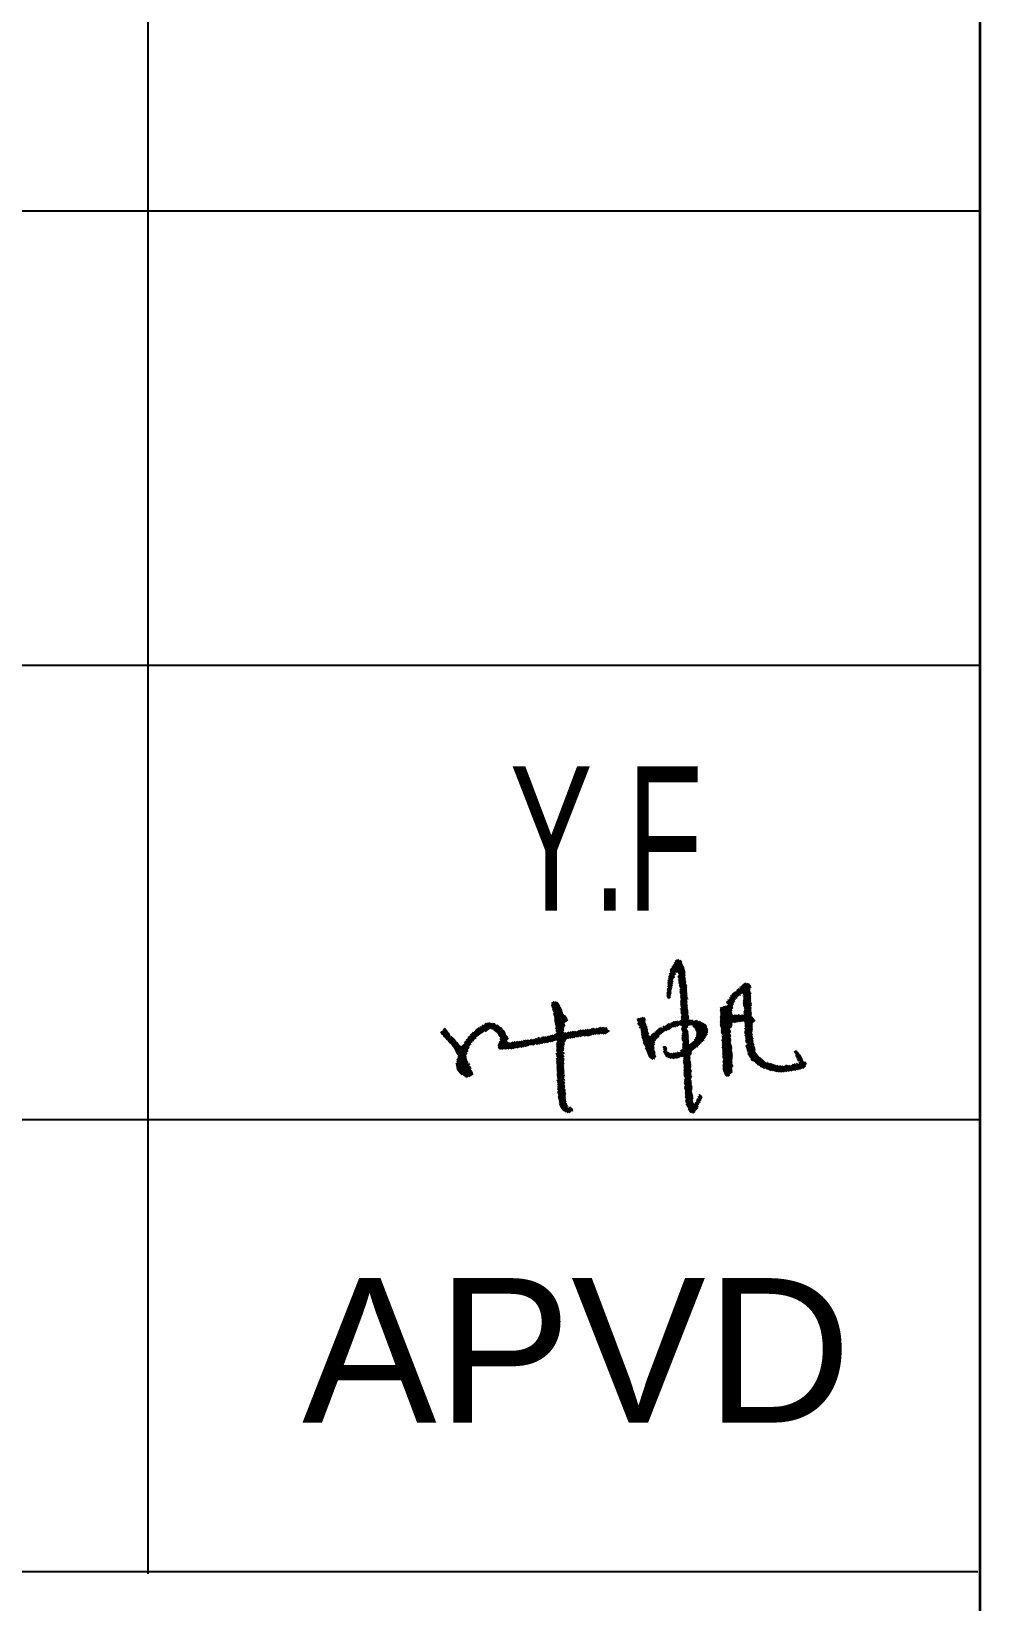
# Model space of a CAD drawing. Header units: millimetres. Extents: x -541 to 54, y -143 to 278.
# Drawn here: x 30.2 to 38.99, y 32.49 to 47.02 of the extents above; entities that cross this region are included whole.
import ezdxf

# ---------------------------------------------------------------- set-up
doc = ezdxf.new("R2010")
doc.units = ezdxf.units.MM
doc.styles.add('Arial', font='ARIAL.TTF', dxfattribs={"height": 0.2})
doc.styles.add('Arial Narrow', font='ARIALN.TTF', dxfattribs={"height": 0.2})

# ---------------------------------------------------------------- blocks, each defined once
blk = doc.blocks.new('Unknown-234527772-4032')
at = {"color": 7, "linetype": 'Continuous'}
for p, q in [((31.28, 32.748), (31.28, 62.185)), ((38.989, -127.887), (38.989, 62.185)), ((-40.193, 45.363), (38.989, 45.363)), ((-40.193, 41.157), (38.989, 41.157)), ((-40.193, 36.953), (38.989, 36.953)), ((-40.193, 32.771), (38.965, 32.771))]:
    blk.add_line(p, q, dxfattribs=at)
at = {"color": 7, "linetype": 'Continuous', "style": 'Arial'}
blk.add_text('APVD', height=1.3371, dxfattribs=at).set_placement((32.706, 34.148))
blk = doc.blocks.new('Unknown-234527772-4034')
at = {"color": 3, "linetype": 'Continuous'}
for p, q in [((36.103, 38.273), (36.236, 38.379)), ((36.111, 38.29), (36.232, 38.386)), ((36.118, 38.326), (36.223, 38.41)), ((36.118, 38.316), (36.224, 38.401)), ((36.119, 38.338), (36.222, 38.42)), ((36.123, 38.31), (36.228, 38.393)), ((36.132, 38.359), (36.215, 38.424)), ((36.141, 38.376), (36.204, 38.426)), ((36.153, 38.396), (36.197, 38.43)), ((36.163, 38.414), (36.186, 38.432)), ((36.171, 38.317), (36.239, 38.371)), ((36.095, 38.236), (36.154, 38.283)), ((36.095, 38.226), (36.155, 38.273)), ((36.095, 38.215), (36.142, 38.253)), ((36.095, 38.205), (36.14, 38.241)), ((36.095, 38.195), (36.143, 38.233)), ((36.099, 38.26), (36.101, 38.262)), ((36.101, 38.251), (36.111, 38.259)), ((36.107, 38.298), (36.123, 38.31)), ((36.11, 38.31), (36.112, 38.312)), ((36.112, 38.26), (36.165, 38.302)), ((36.114, 38.272), (36.164, 38.312)), ((36.183, 38.316), (36.243, 38.364)), ((36.184, 38.276), (36.188, 38.278)), ((36.188, 38.269), (36.252, 38.319)), ((36.191, 38.312), (36.245, 38.355)), ((36.192, 38.303), (36.248, 38.347)), ((36.194, 38.283), (36.198, 38.287)), ((36.194, 38.232), (36.253, 38.278)), ((36.195, 38.243), (36.252, 38.288)), ((36.195, 38.222), (36.254, 38.269)), ((36.196, 38.296), (36.251, 38.339)), ((36.196, 38.264), (36.252, 38.309)), ((36.196, 38.254), (36.252, 38.299)), ((36.197, 38.213), (36.255, 38.26)), ((36.199, 38.205), (36.256, 38.251)), ((36.2, 38.288), (36.252, 38.33)), ((36.201, 38.186), (36.259, 38.232)), ((36.203, 38.177), (36.26, 38.223)), ((36.206, 38.2), (36.258, 38.241)), ((36.087, 38.126), (36.127, 38.158)), ((36.087, 38.116), (36.125, 38.146)), ((36.087, 38.106), (36.125, 38.136)), ((36.087, 38.095), (36.124, 38.125)), ((36.087, 38.085), (36.12, 38.111)), ((36.091, 38.16), (36.135, 38.196)), ((36.091, 38.15), (36.133, 38.184)), ((36.091, 38.14), (36.13, 38.171)), ((36.091, 38.078), (36.117, 38.099)), ((36.092, 38.182), (36.139, 38.22)), ((36.097, 38.176), (36.137, 38.207)), ((36.098, 38.073), (36.116, 38.087)), ((36.207, 38.17), (36.262, 38.213)), ((36.208, 38.15), (36.268, 38.198)), ((36.208, 38.139), (36.268, 38.187)), ((36.208, 38.129), (36.268, 38.177)), ((36.208, 38.119), (36.268, 38.167)), ((36.21, 38.079), (36.21, 38.079)), ((36.211, 38.163), (36.263, 38.204)), ((36.212, 38.112), (36.268, 38.156)), ((36.212, 38.101), (36.268, 38.146)), ((36.212, 38.091), (36.27, 38.137)), ((36.212, 38.081), (36.273, 38.129)), ((36.212, 38.05), (36.273, 38.098)), ((36.212, 38.039), (36.274, 38.089)), ((36.212, 38.029), (36.276, 38.08)), ((36.214, 38.072), (36.272, 38.118)), ((36.216, 38.064), (36.271, 38.107)), ((36.638, 38.037), (36.851, 38.205)), ((36.638, 38.027), (36.856, 38.199)), ((36.648, 38.024), (36.86, 38.192)), ((36.667, 38.07), (36.842, 38.209)), ((36.667, 38.08), (36.669, 38.082)), ((36.675, 38.097), (36.68, 38.101)), ((36.677, 38.088), (36.834, 38.213)), ((36.688, 38.108), (36.724, 38.136)), ((36.727, 38.076), (36.736, 38.084)), ((36.733, 38.143), (36.757, 38.162)), ((36.76, 38.175), (36.765, 38.179)), ((36.76, 38.165), (36.762, 38.166)), ((36.763, 38.105), (36.765, 38.106)), ((36.772, 38.174), (36.822, 38.214)), ((36.781, 38.191), (36.81, 38.214)), ((36.784, 38.122), (36.863, 38.184)), ((36.788, 38.115), (36.856, 38.169)), ((36.79, 38.095), (36.793, 38.098)), ((36.792, 38.107), (36.856, 38.158)), ((36.793, 38.088), (36.856, 38.138)), ((36.794, 38.047), (36.86, 38.099)), ((36.794, 38.036), (36.86, 38.089)), ((36.794, 38.026), (36.86, 38.079)), ((36.796, 38.08), (36.862, 38.132)), ((36.796, 38.059), (36.86, 38.11)), ((36.797, 38.07), (36.866, 38.124)), ((36.798, 38.102), (36.856, 38.148)), ((35.017, 38.015), (35.055, 38.043)), ((35.017, 38.026), (35.04, 38.042)), ((35.017, 38.006), (35.065, 38.04)), ((35.019, 37.998), (35.074, 38.036)), ((35.022, 37.99), (35.081, 38.031)), ((35.025, 37.982), (35.085, 38.024)), ((35.029, 37.966), (35.093, 38.01)), ((35.03, 37.957), (35.097, 38.003)), ((35.031, 37.977), (35.089, 38.017)), ((35.033, 37.949), (35.1, 37.996)), ((35.036, 37.922), (35.11, 37.974)), ((35.037, 37.932), (35.107, 37.981)), ((35.038, 37.943), (35.104, 37.989)), ((35.039, 37.914), (35.113, 37.966)), ((35.043, 37.907), (35.115, 37.958)), ((35.045, 37.879), (35.124, 37.935)), ((35.046, 37.9), (35.118, 37.95)), ((35.046, 37.89), (35.121, 37.942)), ((36.209, 37.975), (36.216, 37.98)), ((36.212, 38.019), (36.272, 38.067)), ((36.212, 38.06), (36.212, 38.06)), ((36.212, 38.009), (36.272, 38.056)), ((36.212, 37.967), (36.276, 38.018)), ((36.215, 38.001), (36.272, 38.046)), ((36.216, 37.96), (36.276, 38.008)), ((36.216, 37.95), (36.276, 37.997)), ((36.216, 37.939), (36.276, 37.987)), ((36.217, 37.992), (36.272, 38.036)), ((36.217, 37.93), (36.276, 37.977)), ((36.218, 37.89), (36.28, 37.939)), ((36.219, 37.983), (36.272, 38.025)), ((36.219, 37.901), (36.28, 37.949)), ((36.222, 37.923), (36.28, 37.97)), ((36.222, 37.913), (36.28, 37.959)), ((36.274, 38.068), (36.278, 38.072)), ((36.579, 37.979), (36.592, 37.99)), ((36.579, 37.969), (36.605, 37.99)), ((36.58, 37.96), (36.631, 38)), ((36.581, 37.95), (36.714, 38.056)), ((36.581, 37.888), (36.687, 37.972)), ((36.581, 37.878), (36.686, 37.961)), ((36.581, 37.867), (36.686, 37.951)), ((36.581, 37.857), (36.685, 37.94)), ((36.581, 37.847), (36.689, 37.933)), ((36.582, 37.899), (36.695, 37.989)), ((36.583, 37.941), (36.707, 38.04)), ((36.583, 37.921), (36.695, 38.01)), ((36.583, 37.91), (36.695, 37.999)), ((36.584, 37.932), (36.701, 38.025)), ((36.606, 37.991), (36.613, 37.996)), ((36.617, 38), (36.62, 38.002)), ((36.635, 38.003), (36.637, 38.005)), ((36.651, 38.016), (36.72, 38.071)), ((36.651, 38.057), (36.659, 38.064)), ((36.719, 37.853), (36.864, 37.968)), ((36.738, 37.858), (36.864, 37.958)), ((36.754, 37.86), (36.868, 37.951)), ((36.767, 37.86), (36.868, 37.94)), ((36.794, 38.016), (36.86, 38.068)), ((36.795, 38.007), (36.86, 38.058)), ((36.797, 37.998), (36.86, 38.048)), ((36.799, 37.989), (36.865, 38.041)), ((36.8, 37.948), (36.864, 37.999)), ((36.8, 37.938), (36.864, 37.989)), ((36.8, 37.979), (36.801, 37.98)), ((36.8, 37.927), (36.864, 37.979)), ((36.8, 37.958), (36.802, 37.96)), ((36.802, 37.971), (36.868, 38.023)), ((36.806, 37.984), (36.868, 38.033)), ((36.808, 37.965), (36.868, 38.013)), ((33.992, 37.756), (34.041, 37.79)), ((34.015, 37.782), (34.034, 37.795)), ((34.194, 37.634), (34.489, 37.841)), ((34.211, 37.656), (34.478, 37.843)), ((34.215, 37.669), (34.464, 37.843)), ((34.228, 37.688), (34.454, 37.845)), ((34.243, 37.708), (34.444, 37.848)), ((34.265, 37.733), (34.425, 37.845)), ((34.311, 37.775), (34.348, 37.801)), ((34.356, 37.806), (34.365, 37.812)), ((34.374, 37.819), (34.383, 37.825)), ((34.4, 37.769), (34.497, 37.837)), ((34.401, 37.838), (34.406, 37.841)), ((34.451, 37.794), (34.496, 37.826)), ((34.461, 37.792), (34.503, 37.822)), ((34.47, 37.788), (34.522, 37.825)), ((34.477, 37.784), (34.529, 37.82)), ((34.483, 37.778), (34.535, 37.814)), ((34.49, 37.773), (34.541, 37.809)), ((34.497, 37.768), (34.549, 37.805)), ((34.503, 37.763), (34.556, 37.8)), ((34.509, 37.757), (34.562, 37.794)), ((34.511, 37.827), (34.512, 37.828)), ((34.945, 37.663), (35.13, 37.793)), ((35.045, 37.87), (35.128, 37.928)), ((35.047, 37.861), (35.134, 37.922)), ((35.048, 37.853), (35.14, 37.917)), ((35.05, 37.844), (35.147, 37.912)), ((35.052, 37.836), (35.152, 37.906)), ((35.054, 37.827), (35.158, 37.9)), ((35.057, 37.819), (35.162, 37.893)), ((35.057, 37.791), (35.137, 37.846)), ((35.058, 37.801), (35.167, 37.877)), ((35.058, 37.782), (35.136, 37.836)), ((35.059, 37.811), (35.165, 37.886)), ((35.06, 37.773), (35.141, 37.83)), ((35.062, 37.765), (35.135, 37.816)), ((35.065, 37.757), (35.131, 37.803)), ((35.28, 37.722), (35.371, 37.786)), ((35.303, 37.729), (35.397, 37.795)), ((35.317, 37.729), (35.41, 37.794)), ((35.331, 37.729), (35.423, 37.793)), ((35.345, 37.729), (35.441, 37.796)), ((35.359, 37.729), (35.462, 37.801)), ((35.378, 37.733), (35.48, 37.804)), ((35.402, 37.739), (35.494, 37.804)), ((35.419, 37.742), (35.507, 37.804)), ((35.437, 37.745), (35.52, 37.803)), ((35.458, 37.75), (35.53, 37.8)), ((35.472, 37.75), (35.532, 37.792)), ((35.809, 37.875), (35.826, 37.888)), ((35.811, 37.866), (35.835, 37.885)), ((35.815, 37.839), (35.882, 37.891)), ((35.816, 37.86), (35.864, 37.897)), ((35.818, 37.83), (35.885, 37.883)), ((35.82, 37.853), (35.867, 37.89)), ((35.827, 37.827), (35.884, 37.872)), ((35.83, 37.819), (35.884, 37.862)), ((35.831, 37.8), (35.887, 37.844)), ((35.836, 37.886), (35.847, 37.894)), ((35.837, 37.814), (35.885, 37.852)), ((35.841, 37.797), (35.891, 37.837)), ((35.845, 37.79), (35.893, 37.828)), ((35.846, 37.769), (35.9, 37.813)), ((35.847, 37.781), (35.897, 37.821)), ((35.849, 37.752), (35.903, 37.794)), ((35.849, 37.741), (35.908, 37.788)), ((35.854, 37.766), (35.902, 37.804)), ((35.869, 37.654), (36.104, 37.84)), ((35.872, 37.894), (35.876, 37.897)), ((35.873, 37.647), (36.116, 37.84)), ((35.878, 37.64), (36.15, 37.856)), ((35.884, 37.635), (36.167, 37.86)), ((35.942, 37.722), (36.042, 37.802)), ((35.985, 37.766), (36.028, 37.801)), ((36.05, 37.808), (36.063, 37.818)), ((36.075, 37.776), (36.184, 37.862)), ((36.1, 37.785), (36.195, 37.861)), ((36.121, 37.844), (36.125, 37.846)), ((36.145, 37.81), (36.285, 37.922)), ((36.158, 37.811), (36.16, 37.813)), ((36.164, 37.816), (36.286, 37.913)), ((36.177, 37.816), (36.287, 37.903)), ((36.204, 37.827), (36.287, 37.893)), ((36.204, 37.868), (36.205, 37.869)), ((36.215, 37.877), (36.215, 37.877)), ((36.217, 37.826), (36.285, 37.881)), ((36.219, 37.88), (36.28, 37.928)), ((36.222, 37.789), (36.325, 37.871)), ((36.223, 37.78), (36.329, 37.864)), ((36.224, 37.801), (36.312, 37.871)), ((36.224, 37.77), (36.278, 37.813)), ((36.226, 37.823), (36.29, 37.874)), ((36.226, 37.813), (36.3, 37.871)), ((36.229, 37.764), (36.266, 37.793)), ((36.231, 37.755), (36.272, 37.788)), ((36.296, 37.828), (36.34, 37.862)), ((36.311, 37.829), (36.36, 37.868)), ((36.32, 37.826), (36.371, 37.866)), ((36.324, 37.819), (36.377, 37.86)), ((36.327, 37.811), (36.389, 37.86)), ((36.336, 37.807), (36.399, 37.857)), ((36.341, 37.801), (36.405, 37.852)), ((36.344, 37.865), (36.347, 37.867)), ((36.346, 37.794), (36.412, 37.847)), ((36.35, 37.787), (36.421, 37.844)), ((36.352, 37.706), (36.462, 37.794)), ((36.353, 37.78), (36.43, 37.841)), ((36.356, 37.772), (36.434, 37.834)), ((36.357, 37.721), (36.458, 37.801)), ((36.359, 37.763), (36.445, 37.832)), ((36.36, 37.754), (36.45, 37.825)), ((36.36, 37.733), (36.455, 37.809)), ((36.361, 37.744), (36.453, 37.817)), ((36.581, 37.837), (36.693, 37.926)), ((36.582, 37.827), (36.687, 37.91)), ((36.582, 37.817), (36.681, 37.895)), ((36.585, 37.808), (36.674, 37.879)), ((36.588, 37.801), (36.667, 37.864)), ((36.59, 37.792), (36.661, 37.848)), ((36.59, 37.782), (36.654, 37.833)), ((36.59, 37.772), (36.648, 37.817)), ((36.59, 37.761), (36.641, 37.802)), ((36.59, 37.751), (36.635, 37.786)), ((36.622, 37.755), (36.668, 37.792)), ((36.628, 37.771), (36.682, 37.813)), ((36.635, 37.786), (36.683, 37.825)), ((36.641, 37.802), (36.684, 37.836)), ((36.648, 37.817), (36.686, 37.847)), ((36.654, 37.833), (36.687, 37.858)), ((36.661, 37.848), (36.688, 37.87)), ((36.667, 37.864), (36.689, 37.881)), ((36.674, 37.879), (36.69, 37.892)), ((36.681, 37.895), (36.691, 37.903)), ((36.682, 37.813), (36.684, 37.815)), ((36.683, 37.825), (36.687, 37.827)), ((36.684, 37.836), (36.688, 37.839)), ((36.686, 37.847), (36.688, 37.849)), ((36.687, 37.858), (36.764, 37.92)), ((36.687, 37.91), (36.692, 37.915)), ((36.688, 37.87), (36.754, 37.922)), ((36.689, 37.881), (36.737, 37.919)), ((36.69, 37.892), (36.723, 37.918)), ((36.691, 37.903), (36.713, 37.92)), ((36.692, 37.853), (36.777, 37.92)), ((36.692, 37.915), (36.698, 37.919)), ((36.705, 37.852), (36.79, 37.92)), ((36.784, 37.863), (36.868, 37.93)), ((36.798, 37.864), (36.868, 37.92)), ((36.804, 37.858), (36.868, 37.909)), ((36.806, 37.757), (36.878, 37.814)), ((36.807, 37.788), (36.876, 37.844)), ((36.807, 37.748), (36.878, 37.803)), ((36.808, 37.851), (36.874, 37.904)), ((36.808, 37.841), (36.881, 37.899)), ((36.808, 37.831), (36.886, 37.893)), ((36.808, 37.82), (36.891, 37.886)), ((36.808, 37.81), (36.895, 37.879)), ((36.808, 37.769), (36.877, 37.824)), ((36.809, 37.739), (36.877, 37.792)), ((36.812, 37.782), (36.877, 37.834)), ((36.814, 37.804), (36.901, 37.874)), ((33.995, 37.748), (34.045, 37.783)), ((34, 37.742), (34.05, 37.777)), ((34.005, 37.736), (34.055, 37.77)), ((34.011, 37.73), (34.058, 37.763)), ((34.016, 37.724), (34.057, 37.753)), ((34.022, 37.718), (34.071, 37.752)), ((34.027, 37.712), (34.074, 37.745)), ((34.033, 37.706), (34.078, 37.738)), ((34.038, 37.701), (34.073, 37.725)), ((34.044, 37.695), (34.081, 37.721)), ((34.049, 37.689), (34.096, 37.722)), ((34.055, 37.683), (34.1, 37.715)), ((34.06, 37.677), (34.107, 37.71)), ((34.065, 37.758), (34.065, 37.759)), ((34.065, 37.671), (34.113, 37.704)), ((34.071, 37.665), (34.119, 37.698)), ((34.076, 37.659), (34.124, 37.693)), ((34.082, 37.653), (34.129, 37.686)), ((34.088, 37.648), (34.133, 37.679)), ((34.091, 37.64), (34.137, 37.672)), ((34.097, 37.635), (34.145, 37.668)), ((34.102, 37.628), (34.151, 37.663)), ((34.107, 37.622), (34.152, 37.653)), ((34.112, 37.616), (34.159, 37.648)), ((34.116, 37.609), (34.164, 37.643)), ((34.129, 37.579), (34.317, 37.711)), ((34.135, 37.573), (34.285, 37.679)), ((34.137, 37.565), (34.27, 37.658)), ((34.142, 37.559), (34.26, 37.641)), ((34.288, 37.759), (34.29, 37.76)), ((34.291, 37.683), (34.296, 37.687)), ((34.514, 37.751), (34.562, 37.785)), ((34.52, 37.745), (34.568, 37.779)), ((34.523, 37.631), (34.605, 37.688)), ((34.524, 37.622), (34.604, 37.678)), ((34.525, 37.74), (34.578, 37.777)), ((34.525, 37.642), (34.616, 37.706)), ((34.526, 37.613), (34.61, 37.672)), ((34.527, 37.653), (34.612, 37.713)), ((34.529, 37.732), (34.584, 37.771)), ((34.531, 37.724), (34.587, 37.764)), ((34.532, 37.608), (34.615, 37.666)), ((34.537, 37.719), (34.586, 37.753)), ((34.537, 37.67), (34.61, 37.721)), ((34.54, 37.692), (34.593, 37.728)), ((34.542, 37.713), (34.592, 37.747)), ((34.542, 37.683), (34.604, 37.727)), ((34.542, 37.605), (34.624, 37.662)), ((34.545, 37.705), (34.593, 37.738)), ((34.555, 37.604), (34.636, 37.662)), ((34.573, 37.783), (34.574, 37.783)), ((34.573, 37.607), (34.661, 37.669)), ((34.587, 37.753), (34.589, 37.755)), ((34.587, 37.607), (34.678, 37.671)), ((34.6, 37.607), (34.695, 37.673)), ((34.613, 37.606), (34.711, 37.675)), ((34.632, 37.61), (34.726, 37.676)), ((34.642, 37.607), (34.744, 37.679)), ((34.659, 37.609), (34.755, 37.676)), ((34.681, 37.615), (34.783, 37.686)), ((34.698, 37.617), (34.799, 37.688)), ((34.719, 37.622), (34.811, 37.686)), ((34.735, 37.623), (34.833, 37.692)), ((34.751, 37.625), (34.851, 37.695)), ((34.757, 37.678), (34.765, 37.683)), ((34.771, 37.629), (34.874, 37.701)), ((34.794, 37.636), (34.889, 37.702)), ((34.82, 37.644), (34.913, 37.709)), ((34.832, 37.643), (34.918, 37.703)), ((34.847, 37.644), (34.952, 37.717)), ((34.872, 37.651), (34.966, 37.717)), ((34.885, 37.65), (34.992, 37.725)), ((34.893, 37.705), (34.902, 37.711)), ((34.901, 37.652), (35.014, 37.731)), ((34.922, 37.657), (35.031, 37.733)), ((34.923, 37.706), (34.937, 37.716)), ((34.962, 37.665), (35.129, 37.782)), ((34.976, 37.666), (35.128, 37.772)), ((35, 37.672), (35.129, 37.763)), ((35.017, 37.674), (35.134, 37.756)), ((35.044, 37.684), (35.147, 37.756)), ((35.061, 37.686), (35.154, 37.751)), ((35.064, 37.62), (35.137, 37.671)), ((35.065, 37.64), (35.143, 37.695)), ((35.065, 37.63), (35.147, 37.688)), ((35.066, 37.651), (35.233, 37.768)), ((35.066, 37.602), (35.135, 37.65)), ((35.067, 37.661), (35.219, 37.768)), ((35.067, 37.612), (35.137, 37.661)), ((35.069, 37.682), (35.18, 37.76)), ((35.07, 37.673), (35.201, 37.764)), ((35.143, 37.695), (35.151, 37.7)), ((35.152, 37.701), (35.247, 37.768)), ((35.163, 37.758), (35.164, 37.758)), ((35.171, 37.705), (35.271, 37.774)), ((35.186, 37.706), (35.291, 37.779)), ((35.205, 37.709), (35.307, 37.78)), ((35.223, 37.712), (35.319, 37.779)), ((35.247, 37.719), (35.337, 37.782)), ((35.258, 37.717), (35.356, 37.786)), ((35.452, 37.745), (35.456, 37.748)), ((35.483, 37.748), (35.536, 37.785)), ((35.495, 37.747), (35.54, 37.778)), ((35.51, 37.747), (35.552, 37.777)), ((35.849, 37.731), (35.908, 37.778)), ((35.854, 37.724), (35.909, 37.768)), ((35.855, 37.705), (35.917, 37.754)), ((35.856, 37.716), (35.911, 37.76)), ((35.858, 37.697), (35.915, 37.742)), ((35.863, 37.68), (35.916, 37.722)), ((35.864, 37.691), (35.917, 37.733)), ((35.867, 37.663), (35.941, 37.722)), ((35.874, 37.678), (35.931, 37.724)), ((35.887, 37.606), (35.971, 37.673)), ((35.891, 37.63), (35.999, 37.715)), ((35.892, 37.599), (35.969, 37.66)), ((35.893, 37.621), (35.978, 37.689)), ((35.895, 37.592), (35.972, 37.653)), ((35.941, 37.732), (35.968, 37.753)), ((35.979, 37.762), (35.98, 37.763)), ((36.003, 37.719), (36.011, 37.725)), ((36.142, 37.519), (36.464, 37.774)), ((36.156, 37.52), (36.463, 37.763)), ((36.172, 37.522), (36.459, 37.75)), ((36.191, 37.527), (36.452, 37.734)), ((36.214, 37.587), (36.289, 37.646)), ((36.216, 37.536), (36.441, 37.715)), ((36.226, 37.71), (36.282, 37.754)), ((36.226, 37.7), (36.283, 37.744)), ((36.227, 37.721), (36.281, 37.764)), ((36.227, 37.69), (36.283, 37.734)), ((36.228, 37.732), (36.281, 37.774)), ((36.228, 37.68), (36.284, 37.725)), ((36.228, 37.536), (36.428, 37.694)), ((36.229, 37.743), (36.276, 37.781)), ((36.232, 37.652), (36.286, 37.695)), ((36.232, 37.642), (36.286, 37.685)), ((36.232, 37.632), (36.287, 37.676)), ((36.232, 37.621), (36.288, 37.666)), ((36.232, 37.611), (36.288, 37.656)), ((36.233, 37.674), (36.284, 37.715)), ((36.238, 37.667), (36.285, 37.705)), ((36.238, 37.533), (36.378, 37.644)), ((36.339, 37.686), (36.463, 37.784)), ((36.383, 37.648), (36.388, 37.652)), ((36.394, 37.657), (36.396, 37.659)), ((36.592, 37.68), (36.674, 37.745)), ((36.594, 37.743), (36.628, 37.771)), ((36.596, 37.724), (36.6, 37.727)), ((36.597, 37.612), (36.667, 37.667)), ((36.598, 37.695), (36.669, 37.751)), ((36.598, 37.674), (36.674, 37.735)), ((36.598, 37.664), (36.673, 37.724)), ((36.598, 37.654), (36.672, 37.712)), ((36.598, 37.644), (36.671, 37.701)), ((36.598, 37.633), (36.67, 37.69)), ((36.598, 37.623), (36.669, 37.679)), ((36.599, 37.716), (36.609, 37.724)), ((36.6, 37.738), (36.622, 37.755)), ((36.6, 37.707), (36.602, 37.709)), ((36.602, 37.709), (36.676, 37.767)), ((36.602, 37.606), (36.666, 37.656)), ((36.602, 37.595), (36.665, 37.645)), ((36.606, 37.733), (36.615, 37.74)), ((36.609, 37.724), (36.676, 37.777)), ((36.615, 37.74), (36.669, 37.782)), ((36.664, 37.634), (36.681, 37.647)), ((36.665, 37.645), (36.677, 37.655)), ((36.666, 37.656), (36.675, 37.663)), ((36.667, 37.667), (36.675, 37.673)), ((36.669, 37.679), (36.675, 37.684)), ((36.67, 37.69), (36.675, 37.694)), ((36.671, 37.701), (36.675, 37.704)), ((36.672, 37.712), (36.673, 37.713)), ((36.673, 37.724), (36.676, 37.726)), ((36.674, 37.735), (36.676, 37.736)), ((36.808, 37.728), (36.876, 37.781)), ((36.813, 37.721), (36.875, 37.77)), ((36.816, 37.713), (36.874, 37.759)), ((36.816, 37.703), (36.875, 37.749)), ((36.816, 37.692), (36.878, 37.742)), ((36.816, 37.682), (36.876, 37.73)), ((36.816, 37.672), (36.877, 37.72)), ((36.818, 37.663), (36.882, 37.713)), ((36.819, 37.633), (36.884, 37.685)), ((36.819, 37.622), (36.884, 37.674)), ((36.821, 37.614), (36.886, 37.665)), ((36.825, 37.606), (36.89, 37.658)), ((36.828, 37.598), (36.892, 37.649)), ((36.829, 37.661), (36.884, 37.705)), ((36.836, 37.657), (36.884, 37.695)), ((34.12, 37.602), (34.17, 37.637)), ((34.124, 37.595), (34.179, 37.633)), ((34.127, 37.588), (34.193, 37.633)), ((34.133, 37.465), (34.223, 37.528)), ((34.135, 37.456), (34.228, 37.521)), ((34.137, 37.448), (34.232, 37.515)), ((34.139, 37.44), (34.232, 37.505)), ((34.14, 37.431), (34.238, 37.499)), ((34.141, 37.49), (34.226, 37.549)), ((34.141, 37.48), (34.223, 37.538)), ((34.142, 37.501), (34.229, 37.561)), ((34.148, 37.554), (34.253, 37.627)), ((34.149, 37.515), (34.233, 37.574)), ((34.152, 37.546), (34.25, 37.615)), ((34.152, 37.527), (34.24, 37.588)), ((34.153, 37.538), (34.245, 37.602)), ((34.225, 37.53), (34.228, 37.531)), ((35.06, 37.559), (35.131, 37.609)), ((35.061, 37.55), (35.131, 37.598)), ((35.063, 37.512), (35.122, 37.553)), ((35.065, 37.582), (35.128, 37.626)), ((35.065, 37.533), (35.124, 37.574)), ((35.066, 37.592), (35.132, 37.638)), ((35.066, 37.495), (35.132, 37.541)), ((35.066, 37.485), (35.123, 37.525)), ((35.066, 37.475), (35.133, 37.522)), ((35.066, 37.466), (35.132, 37.512)), ((35.067, 37.505), (35.129, 37.548)), ((35.067, 37.456), (35.131, 37.501)), ((35.069, 37.575), (35.132, 37.619)), ((35.07, 37.526), (35.135, 37.572)), ((35.072, 37.548), (35.119, 37.58)), ((35.129, 37.578), (35.131, 37.579)), ((35.887, 37.626), (35.89, 37.629)), ((35.898, 37.584), (35.966, 37.638)), ((35.901, 37.576), (35.966, 37.627)), ((35.905, 37.568), (35.966, 37.617)), ((35.908, 37.561), (35.966, 37.607)), ((35.911, 37.553), (35.967, 37.597)), ((35.916, 37.536), (35.974, 37.582)), ((35.917, 37.547), (35.971, 37.59)), ((35.921, 37.529), (35.974, 37.572)), ((35.928, 37.525), (35.974, 37.561)), ((35.935, 37.52), (35.975, 37.552)), ((35.941, 37.515), (35.981, 37.546)), ((35.949, 37.511), (35.983, 37.538)), ((35.97, 37.517), (35.972, 37.518)), ((36.049, 37.621), (36.06, 37.63)), ((36.055, 37.615), (36.072, 37.629)), ((36.055, 37.605), (36.081, 37.626)), ((36.055, 37.594), (36.083, 37.617)), ((36.055, 37.584), (36.082, 37.606)), ((36.055, 37.574), (36.082, 37.595)), ((36.059, 37.567), (36.084, 37.587)), ((36.063, 37.56), (36.089, 37.581)), ((36.067, 37.553), (36.096, 37.576)), ((36.07, 37.544), (36.104, 37.572)), ((36.073, 37.536), (36.112, 37.568)), ((36.082, 37.534), (36.122, 37.565)), ((36.092, 37.531), (36.135, 37.565)), ((36.102, 37.528), (36.14, 37.559)), ((36.11, 37.525), (36.167, 37.57)), ((36.119, 37.522), (36.178, 37.568)), ((36.13, 37.52), (36.194, 37.571)), ((36.141, 37.56), (36.152, 37.568)), ((36.184, 37.573), (36.19, 37.578)), ((36.238, 37.492), (36.299, 37.54)), ((36.238, 37.482), (36.3, 37.531)), ((36.239, 37.472), (36.3, 37.521)), ((36.24, 37.504), (36.297, 37.549)), ((36.242, 37.526), (36.314, 37.583)), ((36.242, 37.516), (36.312, 37.571)), ((36.244, 37.466), (36.3, 37.51)), ((36.244, 37.455), (36.3, 37.5)), ((36.3, 37.552), (36.309, 37.559)), ((36.367, 37.626), (36.37, 37.628)), ((36.602, 37.585), (36.664, 37.634)), ((36.602, 37.575), (36.663, 37.623)), ((36.602, 37.564), (36.662, 37.611)), ((36.602, 37.554), (36.661, 37.6)), ((36.602, 37.544), (36.66, 37.589)), ((36.602, 37.533), (36.658, 37.578)), ((36.603, 37.523), (36.657, 37.566)), ((36.606, 37.485), (36.653, 37.521)), ((36.606, 37.474), (36.652, 37.51)), ((36.606, 37.495), (36.611, 37.499)), ((36.607, 37.516), (36.656, 37.555)), ((36.608, 37.507), (36.655, 37.544)), ((36.614, 37.47), (36.651, 37.499)), ((36.618, 37.504), (36.654, 37.533)), ((36.647, 37.465), (36.687, 37.497)), ((36.648, 37.477), (36.687, 37.507)), ((36.649, 37.488), (36.687, 37.518)), ((36.651, 37.499), (36.691, 37.531)), ((36.652, 37.51), (36.691, 37.542)), ((36.653, 37.521), (36.691, 37.552)), ((36.654, 37.533), (36.691, 37.562)), ((36.655, 37.544), (36.691, 37.573)), ((36.656, 37.555), (36.689, 37.581)), ((36.657, 37.566), (36.686, 37.589)), ((36.658, 37.578), (36.685, 37.598)), ((36.66, 37.589), (36.685, 37.609)), ((36.661, 37.6), (36.687, 37.621)), ((36.662, 37.611), (36.686, 37.63)), ((36.663, 37.623), (36.684, 37.639)), ((36.69, 37.52), (36.691, 37.521)), ((36.83, 37.59), (36.889, 37.637)), ((36.832, 37.581), (36.896, 37.632)), ((36.836, 37.563), (36.9, 37.614)), ((36.838, 37.555), (36.901, 37.605)), ((36.84, 37.577), (36.898, 37.623)), ((36.841, 37.547), (36.903, 37.596)), ((36.845, 37.54), (36.903, 37.586)), ((36.85, 37.533), (36.905, 37.577)), ((36.855, 37.527), (36.911, 37.571)), ((36.862, 37.522), (36.917, 37.565)), ((36.865, 37.514), (36.92, 37.558)), ((36.866, 37.504), (36.925, 37.551)), ((36.872, 37.499), (36.926, 37.542)), ((36.881, 37.496), (36.936, 37.539)), ((36.889, 37.492), (36.938, 37.531)), ((36.897, 37.488), (36.947, 37.528)), ((36.903, 37.482), (36.955, 37.524)), ((36.909, 37.477), (36.961, 37.518)), ((36.913, 37.47), (36.968, 37.513)), ((36.921, 37.466), (36.974, 37.508)), ((36.926, 37.46), (36.98, 37.502)), ((36.935, 37.457), (36.986, 37.496)), ((37.234, 37.404), (37.348, 37.495)), ((37.267, 37.575), (37.283, 37.588)), ((37.27, 37.567), (37.293, 37.585)), ((37.275, 37.561), (37.297, 37.578)), ((37.279, 37.554), (37.304, 37.573)), ((37.279, 37.543), (37.308, 37.566)), ((37.281, 37.534), (37.313, 37.559)), ((37.284, 37.526), (37.318, 37.553)), ((37.29, 37.521), (37.291, 37.521)), ((37.291, 37.512), (37.295, 37.515)), ((37.295, 37.525), (37.323, 37.547)), ((37.296, 37.505), (37.332, 37.534)), ((37.297, 37.495), (37.336, 37.526)), ((37.299, 37.518), (37.328, 37.541)), ((37.309, 37.474), (37.343, 37.501)), ((37.312, 37.497), (37.339, 37.519)), ((37.316, 37.49), (37.341, 37.51)), ((34.142, 37.422), (34.241, 37.492)), ((34.143, 37.413), (34.243, 37.484)), ((34.147, 37.406), (34.243, 37.473)), ((34.151, 37.399), (34.249, 37.468)), ((34.156, 37.393), (34.26, 37.466)), ((34.161, 37.387), (34.256, 37.453)), ((34.167, 37.382), (34.26, 37.447)), ((34.174, 37.377), (34.267, 37.442)), ((34.18, 37.371), (34.26, 37.427)), ((34.193, 37.37), (34.264, 37.42)), ((34.197, 37.364), (34.271, 37.415)), ((34.206, 37.36), (34.275, 37.409)), ((34.21, 37.353), (34.28, 37.402)), ((34.218, 37.349), (34.284, 37.395)), ((34.227, 37.345), (34.287, 37.387)), ((34.251, 37.353), (34.29, 37.38)), ((34.254, 37.472), (34.255, 37.472)), ((34.264, 37.43), (34.271, 37.435)), ((35.067, 37.447), (35.13, 37.491)), ((35.068, 37.437), (35.129, 37.481)), ((35.068, 37.428), (35.132, 37.473)), ((35.068, 37.398), (35.131, 37.443)), ((35.069, 37.419), (35.13, 37.462)), ((35.069, 37.409), (35.129, 37.451)), ((35.069, 37.37), (35.132, 37.414)), ((35.069, 37.361), (35.133, 37.405)), ((35.069, 37.312), (35.127, 37.353)), ((35.07, 37.381), (35.132, 37.424)), ((35.07, 37.351), (35.133, 37.396)), ((35.072, 37.392), (35.13, 37.432)), ((35.072, 37.343), (35.126, 37.381)), ((35.075, 37.336), (35.125, 37.37)), ((35.075, 37.326), (35.125, 37.361)), ((35.128, 37.382), (35.134, 37.386)), ((35.128, 37.353), (35.136, 37.359)), ((35.131, 37.365), (35.136, 37.369)), ((36.243, 37.351), (36.315, 37.408)), ((36.244, 37.445), (36.305, 37.493)), ((36.244, 37.435), (36.306, 37.484)), ((36.244, 37.424), (36.307, 37.474)), ((36.244, 37.414), (36.308, 37.465)), ((36.244, 37.404), (36.308, 37.454)), ((36.244, 37.393), (36.307, 37.443)), ((36.244, 37.383), (36.306, 37.433)), ((36.244, 37.373), (36.307, 37.423)), ((36.245, 37.363), (36.31, 37.415)), ((36.246, 37.344), (36.308, 37.393)), ((36.246, 37.302), (36.315, 37.357)), ((36.248, 37.314), (36.309, 37.363)), ((36.252, 37.338), (36.308, 37.382)), ((36.253, 37.328), (36.308, 37.372)), ((36.606, 37.454), (36.649, 37.488)), ((36.606, 37.443), (36.648, 37.477)), ((36.606, 37.464), (36.609, 37.466)), ((36.606, 37.433), (36.647, 37.465)), ((36.606, 37.423), (36.646, 37.454)), ((36.606, 37.412), (36.645, 37.443)), ((36.609, 37.404), (36.644, 37.432)), ((36.611, 37.395), (36.643, 37.42)), ((36.614, 37.387), (36.641, 37.409)), ((36.617, 37.379), (36.64, 37.398)), ((36.621, 37.372), (36.639, 37.387)), ((36.624, 37.364), (36.638, 37.375)), ((36.633, 37.361), (36.637, 37.364)), ((36.636, 37.354), (36.687, 37.394)), ((36.637, 37.364), (36.687, 37.404)), ((36.638, 37.375), (36.687, 37.414)), ((36.639, 37.387), (36.687, 37.425)), ((36.64, 37.398), (36.688, 37.436)), ((36.641, 37.409), (36.698, 37.454)), ((36.643, 37.42), (36.695, 37.462)), ((36.644, 37.432), (36.69, 37.469)), ((36.645, 37.443), (36.687, 37.476)), ((36.646, 37.454), (36.687, 37.487)), ((36.649, 37.353), (36.664, 37.365)), ((36.944, 37.453), (36.991, 37.49)), ((36.947, 37.445), (36.996, 37.484)), ((36.953, 37.44), (37.003, 37.479)), ((36.963, 37.437), (37.012, 37.476)), ((36.973, 37.435), (37.026, 37.477)), ((36.979, 37.429), (37.033, 37.472)), ((36.989, 37.427), (37.046, 37.472)), ((37, 37.425), (37.055, 37.469)), ((37.008, 37.421), (37.063, 37.465)), ((37.017, 37.48), (37.019, 37.482)), ((37.017, 37.418), (37.072, 37.462)), ((37.026, 37.415), (37.081, 37.458)), ((37.034, 37.411), (37.09, 37.455)), ((37.043, 37.408), (37.1, 37.453)), ((37.056, 37.407), (37.113, 37.453)), ((37.067, 37.406), (37.118, 37.446)), ((37.077, 37.404), (37.127, 37.443)), ((37.087, 37.401), (37.14, 37.443)), ((37.097, 37.398), (37.16, 37.448)), ((37.107, 37.396), (37.169, 37.445)), ((37.118, 37.395), (37.194, 37.455)), ((37.123, 37.451), (37.126, 37.453)), ((37.13, 37.394), (37.203, 37.452)), ((37.137, 37.451), (37.139, 37.453)), ((37.143, 37.394), (37.209, 37.447)), ((37.146, 37.448), (37.15, 37.451)), ((37.157, 37.395), (37.229, 37.452)), ((37.172, 37.397), (37.24, 37.451)), ((37.188, 37.398), (37.274, 37.467)), ((37.203, 37.4), (37.278, 37.459)), ((37.211, 37.447), (37.217, 37.452)), ((37.218, 37.402), (37.299, 37.466)), ((37.244, 37.453), (37.257, 37.464)), ((37.256, 37.411), (37.353, 37.488)), ((37.268, 37.411), (37.361, 37.484)), ((37.283, 37.464), (37.294, 37.472)), ((37.288, 37.416), (37.372, 37.483)), ((37.302, 37.489), (37.303, 37.49)), ((37.303, 37.417), (37.378, 37.477)), ((37.321, 37.422), (37.375, 37.464)), ((37.342, 37.428), (37.368, 37.449)), ((35.072, 37.304), (35.133, 37.347)), ((35.073, 37.275), (35.127, 37.314)), ((35.073, 37.227), (35.139, 37.273)), ((35.074, 37.286), (35.136, 37.329)), ((35.074, 37.237), (35.136, 37.281)), ((35.075, 37.296), (35.129, 37.334)), ((35.075, 37.248), (35.137, 37.291)), ((35.075, 37.199), (35.134, 37.24)), ((35.076, 37.268), (35.13, 37.306)), ((35.076, 37.258), (35.139, 37.303)), ((35.076, 37.209), (35.128, 37.246)), ((35.076, 37.19), (35.143, 37.237)), ((35.077, 37.22), (35.14, 37.264)), ((35.08, 37.183), (35.144, 37.227)), ((35.08, 37.163), (35.144, 37.208)), ((35.081, 37.174), (35.143, 37.217)), ((35.133, 37.317), (35.139, 37.322)), ((35.134, 37.25), (35.14, 37.254)), ((36.246, 37.281), (36.305, 37.329)), ((36.247, 37.292), (36.313, 37.345)), ((36.249, 37.274), (36.309, 37.321)), ((36.25, 37.253), (36.312, 37.303)), ((36.25, 37.243), (36.312, 37.293)), ((36.251, 37.234), (36.312, 37.282)), ((36.252, 37.265), (36.312, 37.313)), ((36.254, 37.226), (36.315, 37.274)), ((36.254, 37.216), (36.255, 37.216)), ((36.255, 37.206), (36.318, 37.256)), ((36.256, 37.176), (36.315, 37.222)), ((36.257, 37.197), (36.318, 37.245)), ((36.257, 37.187), (36.317, 37.234)), ((36.259, 37.219), (36.317, 37.265)), ((36.264, 37.172), (36.313, 37.211)), ((35.081, 37.154), (35.147, 37.201)), ((35.082, 37.146), (35.149, 37.192)), ((35.084, 37.137), (35.146, 37.181)), ((35.086, 37.129), (35.144, 37.169)), ((35.088, 37.121), (35.145, 37.16)), ((35.09, 37.112), (35.137, 37.145)), ((35.091, 37.103), (35.145, 37.141)), ((35.091, 37.093), (35.144, 37.13)), ((35.093, 37.085), (35.15, 37.125)), ((35.096, 37.077), (35.147, 37.113)), ((35.099, 37.07), (35.154, 37.108)), ((35.103, 37.063), (35.157, 37.1)), ((35.108, 37.056), (35.16, 37.093)), ((35.112, 37.05), (35.163, 37.085)), ((35.118, 37.044), (35.164, 37.076)), ((35.124, 37.039), (35.163, 37.065)), ((35.131, 37.034), (35.171, 37.062)), ((35.138, 37.029), (35.193, 37.067)), ((35.145, 37.141), (35.147, 37.142)), ((35.145, 37.024), (35.199, 37.061)), ((35.178, 37.066), (35.181, 37.069)), ((36.255, 37.154), (36.317, 37.203)), ((36.255, 37.165), (36.26, 37.169)), ((36.258, 37.126), (36.324, 37.178)), ((36.259, 37.147), (36.32, 37.195)), ((36.259, 37.116), (36.325, 37.168)), ((36.262, 37.139), (36.322, 37.186)), ((36.263, 37.108), (36.326, 37.159)), ((36.263, 37.088), (36.325, 37.137)), ((36.265, 37.1), (36.326, 37.149)), ((36.269, 37.082), (36.324, 37.126)), ((36.272, 37.075), (36.327, 37.118)), ((36.274, 37.066), (36.325, 37.107)), ((36.281, 37.061), (36.333, 37.102)), ((36.284, 37.043), (36.341, 37.088)), ((36.286, 37.055), (36.34, 37.098)), ((36.287, 37.035), (36.334, 37.072)), ((36.314, 37.026), (36.373, 37.072)), ((36.314, 37.015), (36.37, 37.06)), ((36.321, 37.041), (36.375, 37.084)), ((36.327, 37.057), (36.38, 37.099)), ((36.334, 37.072), (36.391, 37.118)), ((36.341, 37.088), (36.398, 37.133)), ((36.349, 37.105), (36.409, 37.152)), ((36.36, 37.124), (36.41, 37.164)), ((36.365, 37.138), (36.375, 37.146)), ((36.374, 37.156), (36.401, 37.177)), ((36.381, 37.151), (36.408, 37.172)), ((36.384, 37.174), (36.392, 37.18)), ((35.156, 37.021), (35.185, 37.042)), ((35.164, 37.018), (35.213, 37.052)), ((35.179, 37.019), (35.198, 37.032)), ((35.185, 37.042), (35.206, 37.057)), ((35.203, 37.035), (35.212, 37.041)), ((36.295, 37.031), (36.327, 37.057)), ((36.297, 37.022), (36.321, 37.041)), ((36.307, 37.02), (36.314, 37.026)), ((36.326, 37.014), (36.347, 37.031))]:
    blk.add_line(p, q, dxfattribs=at)
at = {"color": 6, "style": 'Arial Narrow', "width": 0.75}
blk.add_text('Y.F', height=1.3362, dxfattribs=at).set_placement((34.63, 38.886))
blk = doc.blocks.new('Unknown-234527772-4039')
at = {"color": 7, "linetype": 'Continuous'}
for p in [(38.978, 262.633), (38.978, 63.808)]:
    blk.add_line(p, (38.978, -128.027), dxfattribs=at)

msp = doc.modelspace()

# ---------------------------------------------------------------- block references
for name in ['Unknown-234527772-4039', 'Unknown-234527772-4032', 'Unknown-234527772-4034']:
    msp.add_blockref(name, (0, 0))

doc.saveas('drawing.dxf')
